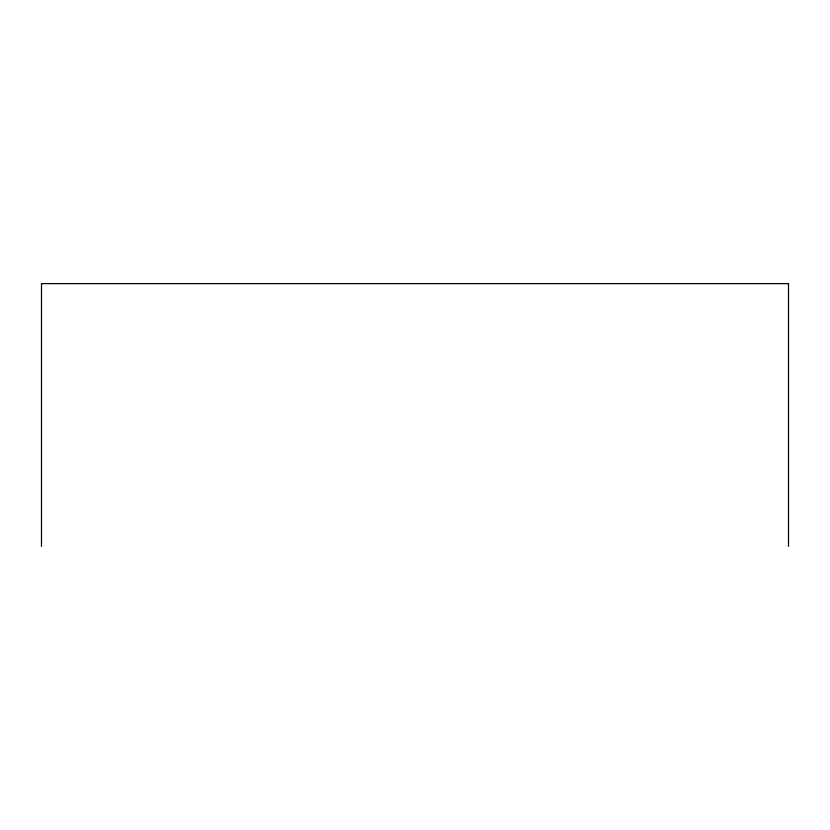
<?xml version="1.0" encoding="UTF-8"?>
<svg xmlns="http://www.w3.org/2000/svg" width="830" height="830" viewBox="0 0 830 830"><rect width="100%" height="100%" fill="white"/><g stroke="black" fill="none" stroke-linecap="round" stroke-linejoin="round"><path stroke-width="1.25" d="M788.5 546.379L788.5 283.621L41.5 283.621L41.5 546.379"/></g></svg>
